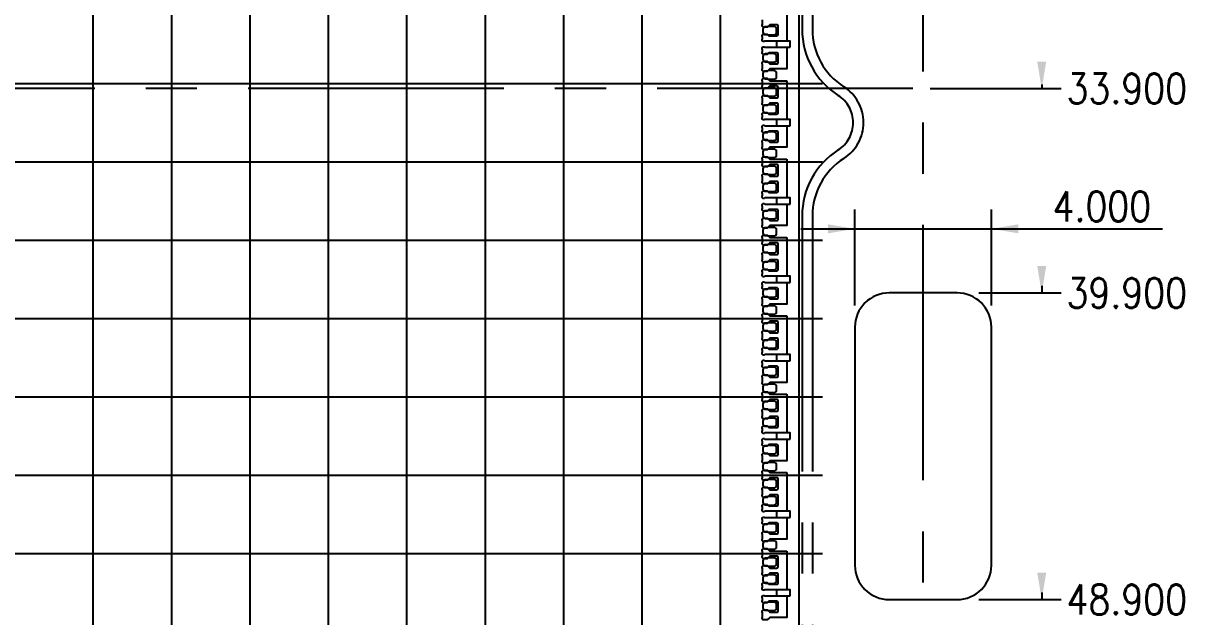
# Model space of a CAD drawing. Header units: millimetres. Extents: x 333 to 425, y 98 to 205.
# Drawn here: x 387.32 to 421.36, y 133.35 to 150.78 of the extents above; entities that cross this region are included whole.
import ezdxf

# ---------------------------------------------------------------- set-up
doc = ezdxf.new("R2010")
doc.units = ezdxf.units.MM
doc.linetypes.add('CENTER', pattern=[12, 7.5, -1.5, 1.5, -1.5])
doc.linetypes.add('PHANTOM', pattern=[15, 7.5, -1.5, 1.5, -1.5, 1.5, -1.5])
doc.layers.add('2', color=7, linetype='Continuous')
doc.layers.add('2D', color=4, linetype='Continuous')
doc.styles.get("Standard").update_dxf_attribs({"font": 'ROMANS', "bigfont": 'EXTFONT2'})

msp = doc.modelspace()

# ---------------------------------------------------------------- linework, layer by layer
at = {"layer": '2', "linetype": 'Continuous'}
msp.add_lwpolyline([(409.712, 151.383), (409.712, 150.248), (409.072, 150.248, -1.010051), (409.002, 150.318), (409.002, 150.372, -0.671801), (409.037, 150.458), (409.137, 150.458), (409.187, 150.408), (409.412, 150.408, 0.414214), (409.462, 150.458), (409.462, 150.683, 0.414214), (409.412, 150.733), (409.212, 150.733), (409.137, 150.658), (409.037, 150.658, -0.671801), (409.002, 150.743), (409.002, 150.872, -0.671801)], format="xyb", dxfattribs=at)
for points in [[(409.412, 149.433), (409.212, 149.433), (409.137, 149.358), (409.037, 149.358, -0.671801), (409.002, 149.443), (409.002, 149.572, -0.671801), (409.037, 149.658), (409.137, 149.658), (409.212, 149.583), (409.412, 149.583, 0.414214), (409.462, 149.633), (409.462, 149.858, 0.414214), (409.412, 149.908), (409.187, 149.908), (409.137, 149.858), (409.037, 149.858, -0.671801), (409.002, 149.943), (409.002, 149.997, -1.010051), (409.072, 150.068), (409.712, 150.068), (409.712, 149.433)], [(409.712, 149.083), (409.712, 147.948), (409.072, 147.948, -1.010051), (409.002, 148.018), (409.002, 148.072, -0.671801), (409.037, 148.158), (409.137, 148.158), (409.187, 148.108), (409.412, 148.108, 0.414214), (409.462, 148.158), (409.462, 148.383, 0.414214), (409.412, 148.433), (409.212, 148.433), (409.137, 148.358), (409.037, 148.358, -0.671801), (409.002, 148.443), (409.002, 148.572, -0.671801), (409.037, 148.658), (409.137, 148.658), (409.212, 148.583), (409.412, 148.583, 0.414214), (409.462, 148.633), (409.462, 148.883, 0.414214), (409.412, 148.933), (409.212, 148.933), (409.137, 148.858), (409.037, 148.858, -0.671801), (409.002, 148.943), (409.002, 149.072, -0.671801), (409.037, 149.158), (409.137, 149.158), (409.212, 149.083), (409.412, 149.083)], [(409.412, 147.133), (409.212, 147.133), (409.137, 147.058), (409.037, 147.058, -0.671801), (409.002, 147.143), (409.002, 147.272, -0.671801), (409.037, 147.358), (409.137, 147.358), (409.212, 147.283), (409.412, 147.283, 0.414214), (409.462, 147.333), (409.462, 147.558, 0.414214), (409.412, 147.608), (409.187, 147.608), (409.137, 147.558), (409.037, 147.558, -0.671801), (409.002, 147.643), (409.002, 147.697, -1.010051), (409.072, 147.768), (409.712, 147.768), (409.712, 147.133)], [(409.712, 146.783), (409.712, 145.648), (409.072, 145.648, -1.010051), (409.002, 145.718), (409.002, 145.772, -0.671801), (409.037, 145.858), (409.137, 145.858), (409.187, 145.808), (409.412, 145.808, 0.414214), (409.462, 145.858), (409.462, 146.083, 0.414214), (409.412, 146.133), (409.212, 146.133), (409.137, 146.058), (409.037, 146.058, -0.671801), (409.002, 146.143), (409.002, 146.272, -0.671801), (409.037, 146.358), (409.137, 146.358), (409.212, 146.283), (409.412, 146.283, 0.414214), (409.462, 146.333), (409.462, 146.583, 0.414214), (409.412, 146.633), (409.212, 146.633), (409.137, 146.558), (409.037, 146.558, -0.671801), (409.002, 146.643), (409.002, 146.772, -0.671801), (409.037, 146.858), (409.137, 146.858), (409.212, 146.783), (409.412, 146.783)], [(409.412, 144.833), (409.212, 144.833), (409.137, 144.758), (409.037, 144.758, -0.671801), (409.002, 144.843), (409.002, 144.972, -0.671801), (409.037, 145.058), (409.137, 145.058), (409.212, 144.983), (409.412, 144.983, 0.414214), (409.462, 145.033), (409.462, 145.258, 0.414214), (409.412, 145.308), (409.187, 145.308), (409.137, 145.258), (409.037, 145.258, -0.671801), (409.002, 145.343), (409.002, 145.397, -1.010051), (409.072, 145.468), (409.712, 145.468), (409.712, 144.833)], [(409.712, 144.483), (409.712, 143.348), (409.072, 143.348, -1.010051), (409.002, 143.418), (409.002, 143.472, -0.671801), (409.037, 143.558), (409.137, 143.558), (409.187, 143.508), (409.412, 143.508, 0.414214), (409.462, 143.558), (409.462, 143.783, 0.414214), (409.412, 143.833), (409.212, 143.833), (409.137, 143.758), (409.037, 143.758, -0.671801), (409.002, 143.843), (409.002, 143.972, -0.671801), (409.037, 144.058), (409.137, 144.058), (409.212, 143.983), (409.412, 143.983, 0.414214), (409.462, 144.033), (409.462, 144.283, 0.414214), (409.412, 144.333), (409.212, 144.333), (409.137, 144.258), (409.037, 144.258, -0.671801), (409.002, 144.343), (409.002, 144.472, -0.671801), (409.037, 144.558), (409.137, 144.558), (409.212, 144.483), (409.412, 144.483)], [(409.412, 142.533), (409.212, 142.533), (409.137, 142.458), (409.037, 142.458, -0.671801), (409.002, 142.543), (409.002, 142.672, -0.671801), (409.037, 142.758), (409.137, 142.758), (409.212, 142.683), (409.412, 142.683, 0.414214), (409.462, 142.733), (409.462, 142.958, 0.414214), (409.412, 143.008), (409.187, 143.008), (409.137, 142.958), (409.037, 142.958, -0.671801), (409.002, 143.043), (409.002, 143.097, -1.010051), (409.072, 143.168), (409.712, 143.168), (409.712, 142.533)], [(415.712, 134.858), (415.712, 141.858, 0.414214), (414.712, 142.858), (412.712, 142.858, 0.414214), (411.712, 141.858), (411.712, 134.858, 0.414214), (412.712, 133.858), (414.712, 133.858, 0.414214)], [(409.712, 142.183), (409.712, 141.048), (409.072, 141.048, -1.010051), (409.002, 141.118), (409.002, 141.172, -0.671801), (409.037, 141.258), (409.137, 141.258), (409.187, 141.208), (409.412, 141.208, 0.414214), (409.462, 141.258), (409.462, 141.483, 0.414214), (409.412, 141.533), (409.212, 141.533), (409.137, 141.458), (409.037, 141.458, -0.671801), (409.002, 141.543), (409.002, 141.672, -0.671801), (409.037, 141.758), (409.137, 141.758), (409.212, 141.683), (409.412, 141.683, 0.414214), (409.462, 141.733), (409.462, 141.983, 0.414214), (409.412, 142.033), (409.212, 142.033), (409.137, 141.958), (409.037, 141.958, -0.671801), (409.002, 142.043), (409.002, 142.172, -0.671801), (409.037, 142.258), (409.137, 142.258), (409.212, 142.183), (409.412, 142.183)], [(409.412, 140.233), (409.212, 140.233), (409.137, 140.158), (409.037, 140.158, -0.671801), (409.002, 140.243), (409.002, 140.372, -0.671801), (409.037, 140.458), (409.137, 140.458), (409.212, 140.383), (409.412, 140.383, 0.414214), (409.462, 140.433), (409.462, 140.658, 0.414214), (409.412, 140.708), (409.187, 140.708), (409.137, 140.658), (409.037, 140.658, -0.671801), (409.002, 140.743), (409.002, 140.797, -1.010051), (409.072, 140.868), (409.712, 140.868), (409.712, 140.233)], [(409.712, 139.883), (409.712, 138.748), (409.072, 138.748, -1.010051), (409.002, 138.818), (409.002, 138.872, -0.671801), (409.037, 138.958), (409.137, 138.958), (409.187, 138.908), (409.412, 138.908, 0.414214), (409.462, 138.958), (409.462, 139.183, 0.414214), (409.412, 139.233), (409.212, 139.233), (409.137, 139.158), (409.037, 139.158, -0.671801), (409.002, 139.243), (409.002, 139.372, -0.671801), (409.037, 139.458), (409.137, 139.458), (409.212, 139.383), (409.412, 139.383, 0.414214), (409.462, 139.433), (409.462, 139.683, 0.414214), (409.412, 139.733), (409.212, 139.733), (409.137, 139.658), (409.037, 139.658, -0.671801), (409.002, 139.743), (409.002, 139.872, -0.671801), (409.037, 139.958), (409.137, 139.958), (409.212, 139.883), (409.412, 139.883)], [(409.412, 137.933), (409.212, 137.933), (409.137, 137.858), (409.037, 137.858, -0.671801), (409.002, 137.943), (409.002, 138.072, -0.671801), (409.037, 138.158), (409.137, 138.158), (409.212, 138.083), (409.412, 138.083, 0.414214), (409.462, 138.133), (409.462, 138.358, 0.414214), (409.412, 138.408), (409.187, 138.408), (409.137, 138.358), (409.037, 138.358, -0.671801), (409.002, 138.443), (409.002, 138.497, -1.010051), (409.072, 138.568), (409.712, 138.568), (409.712, 137.933)], [(409.712, 137.583), (409.712, 136.448), (409.072, 136.448, -1.010051), (409.002, 136.518), (409.002, 136.572, -0.671801), (409.037, 136.658), (409.137, 136.658), (409.187, 136.608), (409.412, 136.608, 0.414214), (409.462, 136.658), (409.462, 136.883, 0.414214), (409.412, 136.933), (409.212, 136.933), (409.137, 136.858), (409.037, 136.858, -0.671801), (409.002, 136.943), (409.002, 137.072, -0.671801), (409.037, 137.158), (409.137, 137.158), (409.212, 137.083), (409.412, 137.083, 0.414214), (409.462, 137.133), (409.462, 137.383, 0.414214), (409.412, 137.433), (409.212, 137.433), (409.137, 137.358), (409.037, 137.358, -0.671801), (409.002, 137.443), (409.002, 137.572, -0.671801), (409.037, 137.658), (409.137, 137.658), (409.212, 137.583), (409.412, 137.583)], [(409.412, 135.633), (409.212, 135.633), (409.137, 135.558), (409.037, 135.558, -0.671801), (409.002, 135.643), (409.002, 135.772, -0.671801), (409.037, 135.858), (409.137, 135.858), (409.212, 135.783), (409.412, 135.783, 0.414214), (409.462, 135.833), (409.462, 136.058, 0.414214), (409.412, 136.108), (409.187, 136.108), (409.137, 136.058), (409.037, 136.058, -0.671801), (409.002, 136.143), (409.002, 136.197, -1.010051), (409.072, 136.268), (409.712, 136.268), (409.712, 135.633)], [(409.712, 135.283), (409.712, 134.148), (409.072, 134.148, -1.010051), (409.002, 134.218), (409.002, 134.272, -0.671801), (409.037, 134.358), (409.137, 134.358), (409.187, 134.308), (409.412, 134.308, 0.414214), (409.462, 134.358), (409.462, 134.583, 0.414214), (409.412, 134.633), (409.212, 134.633), (409.137, 134.558), (409.037, 134.558, -0.671801), (409.002, 134.643), (409.002, 134.772, -0.671801), (409.037, 134.858), (409.137, 134.858), (409.212, 134.783), (409.412, 134.783, 0.414214), (409.462, 134.833), (409.462, 135.083, 0.414214), (409.412, 135.133), (409.212, 135.133), (409.137, 135.058), (409.037, 135.058, -0.671801), (409.002, 135.143), (409.002, 135.272, -0.671801), (409.037, 135.358), (409.137, 135.358), (409.212, 135.283), (409.412, 135.283)], [(409.412, 133.333), (409.212, 133.333), (409.137, 133.258), (409.037, 133.258, -0.671801), (409.002, 133.343), (409.002, 133.472, -0.671801), (409.037, 133.558), (409.137, 133.558), (409.212, 133.483), (409.412, 133.483, 0.414214), (409.462, 133.533), (409.462, 133.758, 0.414214), (409.412, 133.808), (409.187, 133.808), (409.137, 133.758), (409.037, 133.758, -0.671801), (409.002, 133.843), (409.002, 133.897, -1.010051), (409.072, 133.968), (409.712, 133.968), (409.712, 133.333)]]:
    msp.add_lwpolyline(points, format="xyb", close=True, dxfattribs=at)
at = {"layer": '2D', "color": 7, "linetype": 'CENTER'}
for p, q in [((413.712, 113.358), (413.712, 184.358)), ((413.412, 148.858), (346.912, 148.858))]:
    msp.add_line(p, q, dxfattribs=at)
at = {"layer": '2D'}
for p, q in [((389.362, 179.658), (389.362, 116.058)), ((391.662, 179.658), (391.662, 116.058)), ((393.962, 179.658), (393.962, 116.058)), ((396.262, 179.658), (396.262, 116.058)), ((398.562, 179.658), (398.562, 116.058)), ((400.862, 179.658), (400.862, 116.058)), ((403.162, 179.658), (403.162, 116.058)), ((405.462, 179.658), (405.462, 116.058)), ((407.762, 179.658), (407.762, 116.058)), ((354.162, 149.008), (410.762, 149.008)), ((354.162, 146.708), (410.762, 146.708)), ((354.162, 144.408), (410.762, 144.408)), ((354.162, 142.108), (410.762, 142.108)), ((354.162, 139.808), (410.762, 139.808)), ((354.162, 137.508), (410.762, 137.508)), ((354.162, 135.208), (410.762, 135.208))]:
    msp.add_line(p, q, dxfattribs=at)
at = {"layer": '2D', "color": 7, "linetype": 'Continuous'}
for p, q in [((413.917, 148.858), (417.761, 148.858)), ((417.19, 148.974), (417.19, 148.858)), ((411.712, 142.493), (411.712, 145.312)), ((415.712, 142.493), (415.712, 145.312)), ((410.124, 144.74), (417.299, 144.74)), ((415.712, 144.74), (420.729, 144.74)), ((417.19, 143.064), (417.19, 142.858)), ((415.347, 142.858), (417.761, 142.858)), ((415.347, 133.858), (417.761, 133.858)), ((417.19, 134.066), (417.19, 133.858))]:
    msp.add_line(p, q, dxfattribs=at)
at = {"layer": '2D', "color": 3, "linetype": 'PHANTOM'}
for points in [[(354.462, 145.119, 0.255924), (353.538, 146.804, -0.547723), (353.538, 148.911, 0.255924), (354.462, 150.596), (354.462, 175.619, 0.255924), (353.538, 177.304, -0.916659), (354.692, 179.511, 0.09902), (355.462, 179.358), (409.462, 179.358, 0.09902), (410.231, 179.511, -0.916659), (411.385, 177.304, 0.255924), (410.462, 175.619), (410.462, 150.596, 0.255924), (411.385, 148.911, -0.547723), (411.385, 146.804, 0.255924), (410.462, 145.119), (410.462, 120.096, 0.255924), (411.385, 118.411, -0.916659), (410.231, 116.204, 0.09902), (409.462, 116.358), (355.462, 116.358, 0.09902), (354.692, 116.204, -0.916659), (353.538, 118.411, 0.255924), (354.462, 120.096)], [(354.762, 145.119, 0.255924), (353.7, 147.057, -0.547723), (353.7, 148.658, 0.255924), (354.762, 150.596), (354.762, 175.619, 0.255924), (353.7, 177.557, -0.916659), (354.577, 179.235, 0.09902), (355.462, 179.058), (409.462, 179.058, 0.09902), (410.346, 179.235, -0.916659), (411.223, 177.557, 0.255924), (410.162, 175.619), (410.162, 150.596, 0.255924), (411.223, 148.658, -0.547723), (411.223, 147.057, 0.255924), (410.162, 145.119), (410.162, 120.096, 0.255924), (411.223, 118.158, -0.916659), (410.346, 116.481, 0.09902), (409.462, 116.658), (355.462, 116.658, 0.09902), (354.577, 116.481, -0.916659), (353.7, 118.158, 0.255924), (354.762, 120.096)]]:
    msp.add_lwpolyline(points, format="xyb", close=True, dxfattribs=at)
at = {"layer": '2D', "linetype": 'Continuous'}
msp.add_lwpolyline([(410.062, 152.458), (410.062, 150.158), (410.062, 147.858), (410.062, 145.558), (410.062, 143.258), (410.062, 140.958), (410.062, 138.658), (410.062, 136.358), (410.062, 134.058), (410.062, 131.758)], dxfattribs=at)
for points in [[(409.337, 150.683), (409.162, 150.683), (409.137, 150.673), (409.087, 150.673, 0.414214), (409.012, 150.598), (409.012, 150.518, 0.414214), (409.087, 150.443), (409.137, 150.443), (409.162, 150.433), (409.337, 150.433, 0.414214), (409.412, 150.508), (409.412, 150.608, 0.414214)], [(409.337, 149.883), (409.162, 149.883), (409.137, 149.873), (409.087, 149.873, 0.414214), (409.012, 149.798), (409.012, 149.718, 0.414214), (409.087, 149.643), (409.137, 149.643), (409.162, 149.633), (409.337, 149.633, 0.414214), (409.412, 149.708), (409.412, 149.808, 0.414214)], [(409.337, 149.383), (409.162, 149.383), (409.137, 149.373), (409.087, 149.373, 0.414214), (409.012, 149.298), (409.012, 149.218, 0.414214), (409.087, 149.143), (409.137, 149.143), (409.162, 149.133), (409.337, 149.133, 0.414214), (409.412, 149.208), (409.412, 149.308, 0.414214)], [(409.337, 148.883), (409.162, 148.883), (409.137, 148.873), (409.087, 148.873, 0.414214), (409.012, 148.798), (409.012, 148.718, 0.414214), (409.087, 148.643), (409.137, 148.643), (409.162, 148.633), (409.337, 148.633, 0.414214), (409.412, 148.708), (409.412, 148.808, 0.414214)], [(409.337, 148.383), (409.162, 148.383), (409.137, 148.373), (409.087, 148.373, 0.414214), (409.012, 148.298), (409.012, 148.218, 0.414214), (409.087, 148.143), (409.137, 148.143), (409.162, 148.133), (409.337, 148.133, 0.414214), (409.412, 148.208), (409.412, 148.308, 0.414214)], [(409.337, 147.583), (409.162, 147.583), (409.137, 147.573), (409.087, 147.573, 0.414214), (409.012, 147.498), (409.012, 147.418, 0.414214), (409.087, 147.343), (409.137, 147.343), (409.162, 147.333), (409.337, 147.333, 0.414214), (409.412, 147.408), (409.412, 147.508, 0.414214)], [(409.337, 147.083), (409.162, 147.083), (409.137, 147.073), (409.087, 147.073, 0.414214), (409.012, 146.998), (409.012, 146.918, 0.414214), (409.087, 146.843), (409.137, 146.843), (409.162, 146.833), (409.337, 146.833, 0.414214), (409.412, 146.908), (409.412, 147.008, 0.414214)], [(409.337, 146.583), (409.162, 146.583), (409.137, 146.573), (409.087, 146.573, 0.414214), (409.012, 146.498), (409.012, 146.418, 0.414214), (409.087, 146.343), (409.137, 146.343), (409.162, 146.333), (409.337, 146.333, 0.414214), (409.412, 146.408), (409.412, 146.508, 0.414214)], [(409.337, 146.083), (409.162, 146.083), (409.137, 146.073), (409.087, 146.073, 0.414214), (409.012, 145.998), (409.012, 145.918, 0.414214), (409.087, 145.843), (409.137, 145.843), (409.162, 145.833), (409.337, 145.833, 0.414214), (409.412, 145.908), (409.412, 146.008, 0.414214)], [(409.337, 145.283), (409.162, 145.283), (409.137, 145.273), (409.087, 145.273, 0.414214), (409.012, 145.198), (409.012, 145.118, 0.414214), (409.087, 145.043), (409.137, 145.043), (409.162, 145.033), (409.337, 145.033, 0.414214), (409.412, 145.108), (409.412, 145.208, 0.414214)], [(409.337, 144.783), (409.162, 144.783), (409.137, 144.773), (409.087, 144.773, 0.414214), (409.012, 144.698), (409.012, 144.618, 0.414214), (409.087, 144.543), (409.137, 144.543), (409.162, 144.533), (409.337, 144.533, 0.414214), (409.412, 144.608), (409.412, 144.708, 0.414214)], [(409.337, 144.283), (409.162, 144.283), (409.137, 144.273), (409.087, 144.273, 0.414214), (409.012, 144.198), (409.012, 144.118, 0.414214), (409.087, 144.043), (409.137, 144.043), (409.162, 144.033), (409.337, 144.033, 0.414214), (409.412, 144.108), (409.412, 144.208, 0.414214)], [(409.337, 143.783), (409.162, 143.783), (409.137, 143.773), (409.087, 143.773, 0.414214), (409.012, 143.698), (409.012, 143.618, 0.414214), (409.087, 143.543), (409.137, 143.543), (409.162, 143.533), (409.337, 143.533, 0.414214), (409.412, 143.608), (409.412, 143.708, 0.414214)], [(409.337, 142.983), (409.162, 142.983), (409.137, 142.973), (409.087, 142.973, 0.414214), (409.012, 142.898), (409.012, 142.818, 0.414214), (409.087, 142.743), (409.137, 142.743), (409.162, 142.733), (409.337, 142.733, 0.414214), (409.412, 142.808), (409.412, 142.908, 0.414214)], [(409.337, 142.483), (409.162, 142.483), (409.137, 142.473), (409.087, 142.473, 0.414214), (409.012, 142.398), (409.012, 142.318, 0.414214), (409.087, 142.243), (409.137, 142.243), (409.162, 142.233), (409.337, 142.233, 0.414214), (409.412, 142.308), (409.412, 142.408, 0.414214)], [(409.337, 141.983), (409.162, 141.983), (409.137, 141.973), (409.087, 141.973, 0.414214), (409.012, 141.898), (409.012, 141.818, 0.414214), (409.087, 141.743), (409.137, 141.743), (409.162, 141.733), (409.337, 141.733, 0.414214), (409.412, 141.808), (409.412, 141.908, 0.414214)], [(409.337, 141.483), (409.162, 141.483), (409.137, 141.473), (409.087, 141.473, 0.414214), (409.012, 141.398), (409.012, 141.318, 0.414214), (409.087, 141.243), (409.137, 141.243), (409.162, 141.233), (409.337, 141.233, 0.414214), (409.412, 141.308), (409.412, 141.408, 0.414214)], [(409.337, 140.683), (409.162, 140.683), (409.137, 140.673), (409.087, 140.673, 0.414214), (409.012, 140.598), (409.012, 140.518, 0.414214), (409.087, 140.443), (409.137, 140.443), (409.162, 140.433), (409.337, 140.433, 0.414214), (409.412, 140.508), (409.412, 140.608, 0.414214)], [(409.337, 140.183), (409.162, 140.183), (409.137, 140.173), (409.087, 140.173, 0.414214), (409.012, 140.098), (409.012, 140.018, 0.414214), (409.087, 139.943), (409.137, 139.943), (409.162, 139.933), (409.337, 139.933, 0.414214), (409.412, 140.008), (409.412, 140.108, 0.414214)], [(409.337, 139.683), (409.162, 139.683), (409.137, 139.673), (409.087, 139.673, 0.414214), (409.012, 139.598), (409.012, 139.518, 0.414214), (409.087, 139.443), (409.137, 139.443), (409.162, 139.433), (409.337, 139.433, 0.414214), (409.412, 139.508), (409.412, 139.608, 0.414214)], [(409.337, 139.183), (409.162, 139.183), (409.137, 139.173), (409.087, 139.173, 0.414214), (409.012, 139.098), (409.012, 139.018, 0.414214), (409.087, 138.943), (409.137, 138.943), (409.162, 138.933), (409.337, 138.933, 0.414214), (409.412, 139.008), (409.412, 139.108, 0.414214)], [(409.337, 138.383), (409.162, 138.383), (409.137, 138.373), (409.087, 138.373, 0.414214), (409.012, 138.298), (409.012, 138.218, 0.414214), (409.087, 138.143), (409.137, 138.143), (409.162, 138.133), (409.337, 138.133, 0.414214), (409.412, 138.208), (409.412, 138.308, 0.414214)], [(409.337, 137.883), (409.162, 137.883), (409.137, 137.873), (409.087, 137.873, 0.414214), (409.012, 137.798), (409.012, 137.718, 0.414214), (409.087, 137.643), (409.137, 137.643), (409.162, 137.633), (409.337, 137.633, 0.414214), (409.412, 137.708), (409.412, 137.808, 0.414214)], [(409.337, 137.383), (409.162, 137.383), (409.137, 137.373), (409.087, 137.373, 0.414214), (409.012, 137.298), (409.012, 137.218, 0.414214), (409.087, 137.143), (409.137, 137.143), (409.162, 137.133), (409.337, 137.133, 0.414214), (409.412, 137.208), (409.412, 137.308, 0.414214)], [(409.337, 136.883), (409.162, 136.883), (409.137, 136.873), (409.087, 136.873, 0.414214), (409.012, 136.798), (409.012, 136.718, 0.414214), (409.087, 136.643), (409.137, 136.643), (409.162, 136.633), (409.337, 136.633, 0.414214), (409.412, 136.708), (409.412, 136.808, 0.414214)], [(409.337, 136.083), (409.162, 136.083), (409.137, 136.073), (409.087, 136.073, 0.414214), (409.012, 135.998), (409.012, 135.918, 0.414214), (409.087, 135.843), (409.137, 135.843), (409.162, 135.833), (409.337, 135.833, 0.414214), (409.412, 135.908), (409.412, 136.008, 0.414214)], [(409.337, 135.583), (409.162, 135.583), (409.137, 135.573), (409.087, 135.573, 0.414214), (409.012, 135.498), (409.012, 135.418, 0.414214), (409.087, 135.343), (409.137, 135.343), (409.162, 135.333), (409.337, 135.333, 0.414214), (409.412, 135.408), (409.412, 135.508, 0.414214)], [(409.337, 135.083), (409.162, 135.083), (409.137, 135.073), (409.087, 135.073, 0.414214), (409.012, 134.998), (409.012, 134.918, 0.414214), (409.087, 134.843), (409.137, 134.843), (409.162, 134.833), (409.337, 134.833, 0.414214), (409.412, 134.908), (409.412, 135.008, 0.414214)], [(409.337, 134.583), (409.162, 134.583), (409.137, 134.573), (409.087, 134.573, 0.414214), (409.012, 134.498), (409.012, 134.418, 0.414214), (409.087, 134.343), (409.137, 134.343), (409.162, 134.333), (409.337, 134.333, 0.414214), (409.412, 134.408), (409.412, 134.508, 0.414214)], [(409.337, 133.783), (409.162, 133.783), (409.137, 133.773), (409.087, 133.773, 0.414214), (409.012, 133.698), (409.012, 133.618, 0.414214), (409.087, 133.543), (409.137, 133.543), (409.162, 133.533), (409.337, 133.533, 0.414214), (409.412, 133.608), (409.412, 133.708, 0.414214)]]:
    msp.add_lwpolyline(points, format="xyb", close=True, dxfattribs=at)
for points in [[(409.812, 150.068), (409.812, 150.158), (409.812, 150.248), (409.412, 150.248), (409.412, 150.158), (409.412, 150.068)], [(409.812, 147.768), (409.812, 147.858), (409.812, 147.948), (409.412, 147.948), (409.412, 147.858), (409.412, 147.768)], [(409.812, 145.468), (409.812, 145.558), (409.812, 145.648), (409.412, 145.648), (409.412, 145.558), (409.412, 145.468)], [(409.812, 143.168), (409.812, 143.258), (409.812, 143.348), (409.412, 143.348), (409.412, 143.258), (409.412, 143.168)], [(409.812, 140.868), (409.812, 140.958), (409.812, 141.048), (409.412, 141.048), (409.412, 140.958), (409.412, 140.868)], [(409.812, 138.568), (409.812, 138.658), (409.812, 138.748), (409.412, 138.748), (409.412, 138.658), (409.412, 138.568)], [(409.812, 136.268), (409.812, 136.358), (409.812, 136.448), (409.412, 136.448), (409.412, 136.358), (409.412, 136.268)], [(409.812, 133.968), (409.812, 134.058), (409.812, 134.148), (409.412, 134.148), (409.412, 134.058), (409.412, 133.968)]]:
    msp.add_lwpolyline(points, close=True, dxfattribs=at)
at = {"layer": '2D', "color": 7}
for points in [[(417.058, 149.651), (417.322, 149.651), (417.19, 148.858)], [(410.918, 144.872), (410.918, 144.608), (411.712, 144.74)], [(416.505, 144.608), (416.505, 144.872), (415.712, 144.74)], [(417.058, 143.651), (417.322, 143.651), (417.19, 142.858)], [(417.058, 134.651), (417.322, 134.651), (417.19, 133.858)]]:
    msp.add_solid(points, dxfattribs=at)

# ---------------------------------------------------------------- texts
at = {"layer": '2D', "color": 7, "char_height": 0.875}
for s, insert, attachment_point in [('\\W0.857143;33.900', (417.918, 148.858), 4), ('\\W0.857143;4.000', (418.954, 144.959), 8), ('\\W0.857143;39.900', (417.918, 142.858), 4), ('\\W0.857143;48.900', (417.918, 133.858), 4)]:
    msp.add_mtext(s, dxfattribs=dict(at, insert=insert, attachment_point=attachment_point))

doc.saveas('drawing.dxf')
